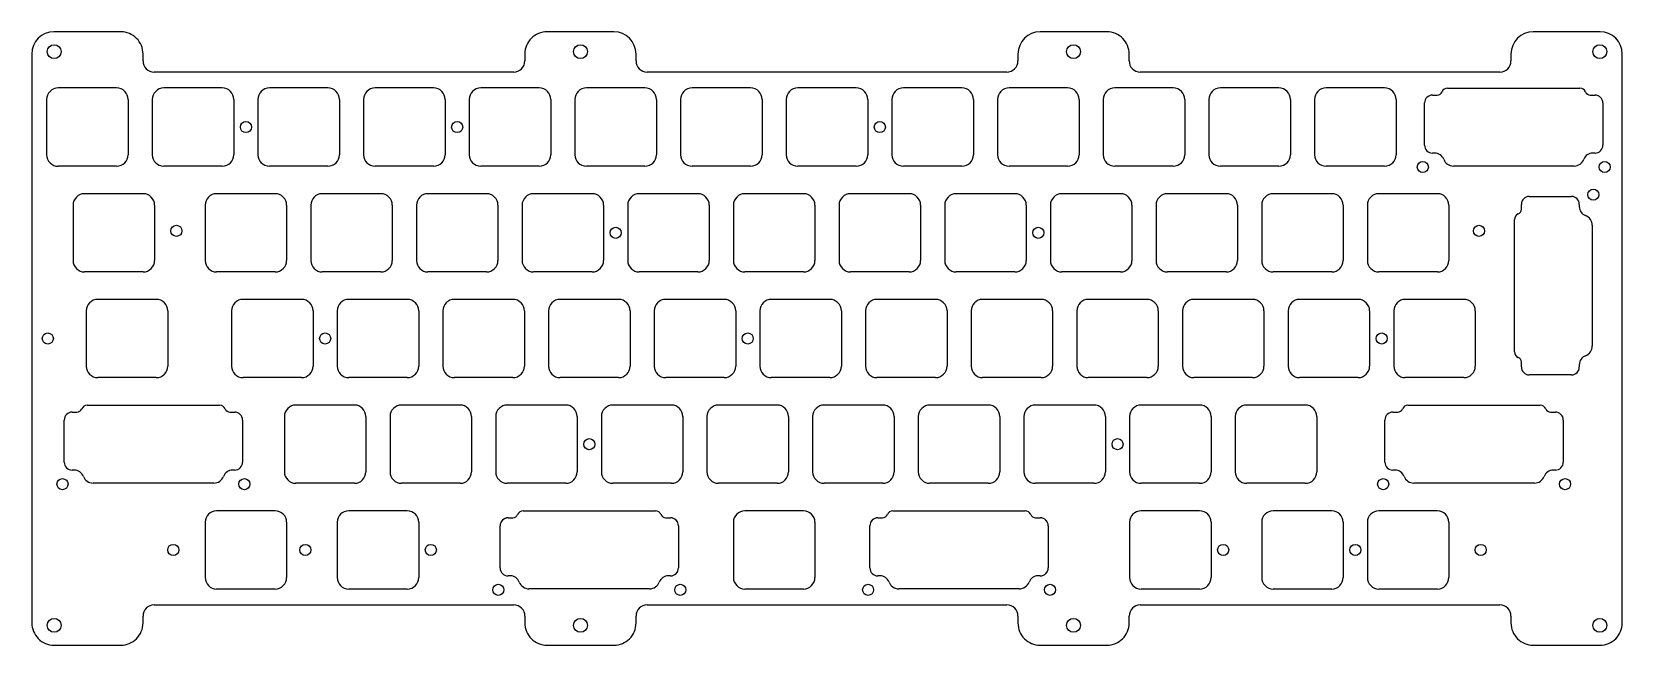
# Model space of a CAD drawing. Header units: millimetres. Extents: x -10 to 277, y -93 to 17.
import ezdxf

# ---------------------------------------------------------------- set-up
doc = ezdxf.new("R2010")
doc.units = ezdxf.units.MM
doc.header["$MEASUREMENT"] = 0
doc.layers.add('BLACK', color=7, linetype='CONTINUOUS')
doc.layers.add('Edge.Cuts', color=53, linetype='CONTINUOUS')

msp = doc.modelspace()

# ---------------------------------------------------------------- linework, layer by layer
at = {"layer": 'BLACK', "linetype": 'Continuous'}
for p, q in [((6.025031, 17.175069), (-6.031957, 17.175069)), ((94.925031, 17.175046), (82.875, 17.175046)), ((183.825031, 17.175023), (171.775031, 17.175023)), ((272.724931, 17.175023), (260.675031, 17.175023)), ((-10.025, 13.175074), (-10.025, -86.224978)), ((10.025, 11.925074), (10.025, 13.160652)), ((78.875, 13.175074), (78.875, 11.924974)), ((98.925, 11.925074), (98.925, 13.175074)), ((167.775, 13.174974), (167.775, 11.924974)), ((187.825, 11.925074), (187.825, 13.149777)), ((256.675, 13.174974), (256.675, 11.924974)), ((276.724973, -89.375126), (276.724973, 13.182457)), ((76.866546, 9.925023), (12.025131, 9.925023)), ((165.766546, 9.925023), (100.925131, 9.925023)), ((254.666546, 9.925023), (189.825131, 9.925023)), ((5.275, 7.05), (-5.275001, 7.05)), ((24.325, 7.05), (13.775, 7.05)), ((43.375, 7.05), (32.825, 7.05)), ((62.425, 7.05), (51.875, 7.05)), ((81.475, 7.05), (70.925, 7.05)), ((100.525, 7.05), (89.975, 7.05)), ((119.575, 7.05), (109.025, 7.05)), ((138.625, 7.05), (128.075, 7.05)), ((157.675, 7.05), (147.125, 7.05)), ((176.725, 7.05), (166.175, 7.05)), ((195.775, 7.05), (185.225, 7.05)), ((214.825, 7.05), (204.275, 7.05)), ((233.875, 7.05), (223.325, 7.05)), ((-7.35, 4.975001), (-7.35, -4.975001)), ((7.35, 4.975), (7.35, -4.975)), ((11.7, 4.975), (11.7, -4.975)), ((26.4, 4.975), (26.4, -4.975)), ((30.75, 4.975), (30.75, -4.975)), ((45.45, 4.975), (45.45, -4.975)), ((49.8, 4.975), (49.8, -4.975)), ((64.5, 4.975), (64.5, -4.975)), ((68.85, 4.975), (68.85, -4.975)), ((83.55, 4.975), (83.55, -4.975)), ((87.9, 4.975), (87.9, -4.975)), ((102.6, 4.975), (102.6, -4.975)), ((106.95, 4.975), (106.95, -4.975)), ((121.65, 4.975), (121.65, -4.975)), ((126, 4.975), (126, -4.975)), ((140.7, 4.975), (140.7, -4.975)), ((145.05, 4.975), (145.05, -4.975)), ((159.75, 4.975), (159.75, -4.975)), ((164.1, 4.975), (164.1, -4.975)), ((178.8, 4.975), (178.8, -4.975)), ((183.15, 4.975), (183.15, -4.975)), ((197.85, 4.975), (197.85, -4.975)), ((202.2, 4.975), (202.2, -4.975)), ((216.9, 4.975), (216.9, -4.975)), ((221.25, 4.975), (221.25, -4.975)), ((235.95, 4.975), (235.95, -4.975)), ((5.275, -7.05), (-5.275, -7.05)), ((24.325, -7.05), (13.775, -7.05)), ((43.375, -7.05), (32.825, -7.05)), ((62.425, -7.05), (51.875, -7.05)), ((81.475, -7.05), (70.925, -7.05)), ((100.525, -7.05), (89.975, -7.05)), ((119.575, -7.05), (109.025, -7.05)), ((138.625, -7.05), (128.075, -7.05)), ((157.675, -7.05), (147.125, -7.05)), ((176.725, -7.05), (166.175, -7.05)), ((195.775, -7.05), (185.225, -7.05)), ((214.825, -7.05), (204.275, -7.05)), ((233.875, -7.05), (223.325, -7.05)), ((-2.587499, -14.074999), (-2.587499, -24.025001)), ((10.0375, -12), (-0.5125, -12)), ((12.1125, -14.075), (12.112501, -14.075)), ((12.112501, -14.075), (12.112501, -24.025)), ((21.225, -14.075), (21.225, -24.025)), ((33.85, -12), (23.3, -12)), ((35.925, -14.075), (35.925, -24.025)), ((40.275, -14.075), (40.275, -24.025)), ((52.9, -12), (42.35, -12)), ((54.975, -14.075), (54.975, -24.025)), ((59.325, -14.075), (59.325, -24.025)), ((71.95, -12), (61.4, -12)), ((74.025, -14.075), (74.025, -24.025)), ((78.375, -14.075), (78.375, -24.025)), ((91, -12), (80.45, -12)), ((93.075, -14.075), (93.075, -24.025)), ((97.425, -14.075), (97.425, -24.025)), ((110.05, -12), (99.5, -12)), ((112.125, -14.075), (112.125, -24.025)), ((116.475, -14.075), (116.475, -24.025)), ((129.1, -12), (118.55, -12)), ((131.175, -14.075), (131.175, -24.025)), ((135.525, -14.075), (135.525, -24.025)), ((148.15, -12), (137.6, -12)), ((150.225, -14.075), (150.225, -24.025)), ((154.575, -14.075), (154.575, -24.025)), ((167.2, -12), (156.65, -12)), ((169.275, -14.075), (169.275, -24.025)), ((173.625, -14.075), (173.625, -24.025)), ((186.25, -12), (175.7, -12)), ((188.325, -14.075), (188.325, -24.025)), ((192.675, -14.075), (192.675, -24.025)), ((205.3, -12), (194.75, -12)), ((207.375, -14.075), (207.375, -24.025)), ((211.725, -14.075), (211.725, -24.025)), ((224.35, -12), (213.8, -12)), ((226.425, -14.075), (226.425, -24.025)), ((230.775, -14.075), (230.775, -24.025)), ((243.4, -12), (232.85, -12)), ((245.475, -14.075), (245.475, -24.025)), ((10.0375, -26.1), (-0.5125, -26.1)), ((33.85, -26.1), (23.3, -26.1)), ((52.9, -26.1), (42.35, -26.1)), ((71.95, -26.1), (61.4, -26.1)), ((91, -26.1), (80.45, -26.1)), ((110.05, -26.1), (99.5, -26.1)), ((129.1, -26.1), (118.55, -26.1)), ((148.15, -26.1), (137.6, -26.1)), ((167.2, -26.1), (156.65, -26.1)), ((186.25, -26.1), (175.7, -26.1)), ((205.3, -26.1), (194.75, -26.1)), ((224.35, -26.1), (213.8, -26.1)), ((243.4, -26.1), (232.85, -26.1)), ((12.41875, -31.05), (1.868749, -31.05)), ((38.6125, -31.05), (28.0625, -31.05)), ((57.6625, -31.05), (47.1125, -31.05)), ((76.7125, -31.05), (66.1625, -31.05)), ((95.7625, -31.05), (85.2125, -31.05)), ((114.8125, -31.05), (104.2625, -31.05)), ((133.8625, -31.05), (123.3125, -31.05)), ((152.9125, -31.05), (142.3625, -31.05)), ((171.9625, -31.05), (161.4125, -31.05)), ((191.0125, -31.05), (180.4625, -31.05)), ((210.0625, -31.05), (199.5125, -31.05)), ((229.1125, -31.05), (218.5625, -31.05)), ((-0.20625, -33.125), (-0.20625, -43.075001)), ((14.49375, -33.125), (14.49375, -43.075)), ((25.9875, -33.125), (25.9875, -43.075)), ((40.6875, -33.125), (40.6875, -43.075)), ((45.0375, -33.125), (45.0375, -43.075)), ((59.7375, -33.125), (59.7375, -43.075)), ((64.0875, -33.125), (64.0875, -43.075)), ((78.7875, -33.125), (78.7875, -43.075)), ((83.1375, -33.125), (83.1375, -43.075)), ((97.8375, -33.125), (97.8375, -43.075)), ((102.1875, -33.125), (102.1875, -43.075)), ((116.8875, -33.125), (116.8875, -43.075)), ((121.2375, -33.125), (121.2375, -43.075)), ((135.9375, -33.125), (135.9375, -43.075)), ((140.2875, -33.125), (140.2875, -43.075)), ((154.9875, -33.125), (154.9875, -43.075)), ((159.3375, -33.125), (159.3375, -43.075)), ((174.0375, -33.125), (174.0375, -43.075)), ((178.3875, -33.125), (178.3875, -43.075)), ((193.0875, -33.125), (193.0875, -43.075)), ((197.4375, -33.125), (197.4375, -43.075)), ((212.1375, -33.125), (212.1375, -43.075)), ((216.4875, -33.125), (216.4875, -43.075)), ((231.1875, -33.125), (231.1875, -43.075)), ((12.41875, -45.15), (1.86875, -45.15)), ((38.6125, -45.15), (28.0625, -45.15)), ((57.6625, -45.15), (47.1125, -45.15)), ((76.7125, -45.15), (66.1625, -45.15)), ((95.7625, -45.15), (85.2125, -45.15)), ((114.8125, -45.15), (104.2625, -45.15)), ((133.8625, -45.15), (123.3125, -45.15)), ((152.9125, -45.15), (142.3625, -45.15)), ((171.9625, -45.15), (161.4125, -45.15)), ((191.0125, -45.15), (180.4625, -45.15)), ((210.0625, -45.15), (199.5125, -45.15)), ((229.1125, -45.15), (218.5625, -45.15)), ((48.1375, -50.1), (37.5875, -50.1)), ((67.1875, -50.1), (56.6375, -50.1)), ((86.2375, -50.1), (75.6875, -50.1)), ((105.2875, -50.1), (94.7375, -50.1)), ((124.3375, -50.1), (113.7875, -50.1)), ((143.3875, -50.1), (132.8375, -50.1)), ((162.4375, -50.1), (151.8875, -50.1)), ((181.4875, -50.1), (170.9375, -50.1)), ((200.5375, -50.1), (189.9875, -50.1)), ((219.5875, -50.1), (209.0375, -50.1)), ((35.5125, -52.175), (35.5125, -62.125)), ((50.2125, -52.175), (50.2125, -62.125)), ((54.5625, -52.175), (54.5625, -62.125)), ((69.2625, -52.175), (69.2625, -62.125)), ((73.6125, -52.175), (73.6125, -62.125)), ((88.3125, -52.175), (88.3125, -62.125)), ((92.6625, -52.175), (92.6625, -62.125)), ((107.3625, -52.175), (107.3625, -62.125)), ((111.7125, -52.175), (111.7125, -62.125)), ((126.4125, -52.175), (126.4125, -62.125)), ((130.7625, -52.175), (130.7625, -62.125)), ((145.4625, -52.175), (145.4625, -62.125)), ((149.8125, -52.175), (149.8125, -62.125)), ((164.5125, -52.175), (164.5125, -62.125)), ((168.8625, -52.175), (168.8625, -62.125)), ((183.5625, -52.175), (183.5625, -62.125)), ((187.9125, -52.175), (187.9125, -62.125)), ((202.6125, -52.175), (202.6125, -62.125)), ((206.9625, -52.175), (206.9625, -62.125)), ((221.6625, -52.175), (221.6625, -62.125)), ((48.1375, -64.2), (37.5875, -64.2)), ((67.1875, -64.2), (56.6375, -64.2)), ((86.2375, -64.2), (75.6875, -64.2)), ((105.2875, -64.2), (94.7375, -64.2)), ((124.3375, -64.2), (113.7875, -64.2)), ((143.3875, -64.2), (132.8375, -64.2)), ((162.4375, -64.2), (151.8875, -64.2)), ((181.4875, -64.2), (170.9375, -64.2)), ((200.5375, -64.2), (189.9875, -64.2)), ((219.5875, -64.2), (209.0375, -64.2)), ((-10.025, -86.224978), (-10.02493, -89.342032)), ((10.025, -89.375026), (10.025, -88.125026)), ((12.025031, -86.124977), (76.875131, -86.124977)), ((78.875, -88.142814), (78.875, -89.356596)), ((98.925, -89.375026), (98.925, -88.125026)), ((100.925031, -86.124977), (165.775131, -86.124977)), ((167.775, -88.142814), (167.775, -89.374926)), ((187.825, -89.375026), (187.825, -88.125026)), ((189.825031, -86.124977), (254.675131, -86.124977)), ((256.675, -88.142814), (256.675, -89.374926)), ((-6.024869, -93.375023), (6.025, -93.375023)), ((82.875131, -93.375), (94.925, -93.375)), ((171.775031, -93.374977), (183.81337, -93.374977)), ((260.675031, -93.374977), (272.724973, -93.374977))]:
    msp.add_line(p, q, dxfattribs=at)
at = {"layer": 'BLACK'}
for centre, radius in [((-6, 13.600046), 1.25), ((88.9, 13.600046), 1.25), ((177.8, 13.600046), 1.25), ((272.7, 13.600046), 1.25), ((28.575, 0), 1), ((66.675, 0), 1), ((142.875, 0), 1), ((16.04875, -18.7), 1), ((95.25, -19.05), 1), ((171.45, -19.05), 1), ((250.9012, -18.7), 1), ((-7.14375, -38.1), 1), ((42.8625, -38.1), 1), ((119.0625, -38.1), 1), ((90.4875, -57.15), 1), ((185.7375, -57.15), 1), ((-6, -89.8), 1.25), ((88.9, -89.8), 1.25), ((177.8, -89.8), 1.25), ((272.7, -89.8), 1.25)]:
    msp.add_circle(centre, radius, dxfattribs=at)
for centre, radius, start, end in [((-6.025069, 13.175074), 3.999931, 90.09866336, 180), ((6.025031, 13.175074), 3.999995, 359.79341936, 90), ((82.874931, 13.175074), 3.999931, 89.99901164, 180), ((94.925031, 13.175074), 3.999972, 0, 90), ((171.775031, 13.174974), 4.000031, 90, 180), ((183.825031, 13.174974), 4.000049, 359.63908154, 90), ((260.675031, 13.174974), 4.000031, 90, 180), ((272.724931, 13.174974), 4.000049, 0.10718483, 90), ((12.025031, 11.924974), 1.999951, 179.99713514, 270.00286486), ((76.875031, 11.924974), 1.999969, 269.75691816, 0), ((100.925031, 11.924974), 1.999951, 179.99713514, 270.00286486), ((165.775031, 11.924974), 1.999969, 269.75691816, 0), ((189.825031, 11.924974), 1.999951, 179.99713514, 270.00286486), ((254.675031, 11.924974), 1.999969, 269.75691816, 0), ((-5.275001, 4.975001), 2.074999, 90, 180), ((5.275, 4.975), 2.075, 0, 90), ((13.775, 4.975), 2.075, 90, 180), ((24.325, 4.975), 2.075, 0, 90), ((32.825, 4.975), 2.075, 90, 180), ((43.375, 4.975), 2.075, 0, 90), ((51.875, 4.975), 2.075, 90, 180), ((62.425, 4.975), 2.075, 0, 90), ((70.925, 4.975), 2.075, 90, 180), ((81.475, 4.975), 2.075, 0, 90), ((89.975, 4.975), 2.075, 90, 180), ((100.525, 4.975), 2.075, 0, 90), ((109.025, 4.975), 2.075, 90, 180), ((119.575, 4.975), 2.075, 0, 90), ((128.075, 4.975), 2.075, 90, 180), ((138.625, 4.975), 2.075, 0, 90), ((147.125, 4.975), 2.075, 90, 180), ((157.675, 4.975), 2.075, 0, 90), ((166.175, 4.975), 2.075, 90, 180), ((176.725, 4.975), 2.075, 0, 90), ((185.225, 4.975), 2.075, 90, 180), ((195.775, 4.975), 2.075, 0, 90), ((204.275, 4.975), 2.075, 90, 180), ((214.825, 4.975), 2.075, 0, 90), ((223.325, 4.975), 2.075, 90, 180), ((233.875, 4.975), 2.075, 0, 90), ((-5.275001, -4.975001), 2.074999, 180, 270.00002761), ((5.275, -4.975), 2.075, 270, 0), ((13.775, -4.975), 2.075, 180, 270), ((24.325, -4.975), 2.075, 270, 0), ((32.825, -4.975), 2.075, 180, 270), ((43.375, -4.975), 2.075, 270, 0), ((51.875, -4.975), 2.075, 180, 270), ((62.425, -4.975), 2.075, 270, 0), ((70.925, -4.975), 2.075, 180, 270), ((81.475, -4.975), 2.075, 270, 0), ((89.975, -4.975), 2.075, 180, 270), ((100.525, -4.975), 2.075, 270, 0), ((109.025, -4.975), 2.075, 180, 270), ((119.575, -4.975), 2.075, 270, 0), ((128.075, -4.975), 2.075, 180, 270), ((138.625, -4.975), 2.075, 270, 0), ((147.125, -4.975), 2.075, 180, 270), ((157.675, -4.975), 2.075, 270, 0), ((166.175, -4.975), 2.075, 180, 270), ((176.725, -4.975), 2.075, 270, 0), ((185.225, -4.975), 2.075, 180, 270), ((195.775, -4.975), 2.075, 270, 0), ((204.275, -4.975), 2.075, 180, 270), ((214.825, -4.975), 2.075, 270, 0), ((223.325, -4.975), 2.075, 180, 270), ((233.875, -4.975), 2.075, 270, 0), ((-0.5125, -14.074999), 2.074999, 90, 180), ((10.0375, -14.075), 2.075, 0, 90), ((23.3, -14.075), 2.075, 90, 180), ((33.85, -14.075), 2.075, 0, 90), ((42.35, -14.075), 2.075, 90, 180), ((52.9, -14.075), 2.075, 0, 90), ((61.4, -14.075), 2.075, 90, 180), ((71.95, -14.075), 2.075, 0, 90), ((80.45, -14.075), 2.075, 90, 180), ((91, -14.075), 2.075, 0, 90), ((99.5, -14.075), 2.075, 90, 180), ((110.05, -14.075), 2.075, 0, 90), ((118.55, -14.075), 2.075, 90, 180), ((129.1, -14.075), 2.075, 0, 90), ((137.6, -14.075), 2.075, 90, 180), ((148.15, -14.075), 2.075, 0, 90), ((156.65, -14.075), 2.075, 90, 180), ((167.2, -14.075), 2.075, 0, 90), ((175.7, -14.075), 2.075, 90, 180), ((186.25, -14.075), 2.075, 0, 90), ((194.75, -14.075), 2.075, 90, 180), ((205.3, -14.075), 2.075, 0, 90), ((213.8, -14.075), 2.075, 90, 180), ((224.35, -14.075), 2.075, 0, 90), ((232.85, -14.075), 2.075, 90, 180), ((243.4, -14.075), 2.075, 0, 90), ((-0.5125, -24.025001), 2.074999, 180, 270), ((10.0375, -24.025), 2.075001, 270, 0), ((23.3, -24.025), 2.075, 180, 270), ((33.85, -24.025), 2.075, 270, 0), ((42.35, -24.025), 2.075, 180, 270), ((52.9, -24.025), 2.075, 270, 0), ((61.4, -24.025), 2.075, 180, 270), ((71.95, -24.025), 2.075, 270, 0), ((80.45, -24.025), 2.075, 180, 270), ((91, -24.025), 2.075, 270, 0), ((99.5, -24.025), 2.075, 180, 270), ((110.05, -24.025), 2.075, 270, 0), ((118.55, -24.025), 2.075, 180, 270), ((129.1, -24.025), 2.075, 270, 0), ((137.6, -24.025), 2.075, 180, 270), ((148.15, -24.025), 2.075, 270, 0), ((156.65, -24.025), 2.075, 180, 270), ((167.2, -24.025), 2.075, 270, 0), ((175.7, -24.025), 2.075, 180, 270), ((186.25, -24.025), 2.075, 270, 0), ((194.75, -24.025), 2.075, 180, 270), ((205.3, -24.025), 2.075, 270, 0), ((213.8, -24.025), 2.075, 180, 270), ((224.35, -24.025), 2.075, 270, 0), ((232.85, -24.025), 2.075, 180, 270), ((243.4, -24.025), 2.075, 270, 0), ((1.868754, -33.125004), 2.075004, 90.00013806, 179.99988955), ((12.41875, -33.125), 2.075, 0, 90), ((28.0625, -33.125), 2.075, 90, 180), ((38.6125, -33.125), 2.075, 0, 90), ((47.1125, -33.125), 2.075, 90, 180), ((57.6625, -33.125), 2.075, 0, 90), ((66.1625, -33.125), 2.075, 90, 180), ((76.7125, -33.125), 2.075, 0, 90), ((85.2125, -33.125), 2.075, 90, 180), ((95.7625, -33.125), 2.075, 0, 90), ((104.2625, -33.125), 2.075, 90, 180), ((114.8125, -33.125), 2.075, 0, 90), ((123.3125, -33.125), 2.075, 90, 180), ((133.8625, -33.125), 2.075, 0, 90), ((142.3625, -33.125), 2.075, 90, 180), ((152.9125, -33.125), 2.075, 0, 90), ((161.4125, -33.125), 2.075, 90, 180), ((171.9625, -33.125), 2.075, 0, 90), ((180.4625, -33.125), 2.075, 90, 180), ((191.0125, -33.125), 2.075, 0, 90), ((199.5125, -33.125), 2.075, 90, 180), ((210.0625, -33.125), 2.075, 0, 90), ((218.5625, -33.125), 2.075, 90, 180), ((229.1125, -33.125), 2.075, 0, 90), ((1.868752, -43.074998), 2.075002, 180.00008284, 269.99994478), ((12.41875, -43.075), 2.075, 270, 0), ((28.0625, -43.075), 2.075, 180, 270), ((38.6125, -43.075), 2.075, 270, 0), ((47.1125, -43.075), 2.075, 180, 270), ((57.6625, -43.075), 2.075, 270, 0), ((66.1625, -43.075), 2.075, 180, 270), ((76.7125, -43.075), 2.075, 270, 0), ((85.2125, -43.075), 2.075, 180, 270), ((95.7625, -43.075), 2.075, 270, 0), ((104.2625, -43.075), 2.075, 180, 270), ((114.8125, -43.075), 2.075, 270, 0), ((123.3125, -43.075), 2.075, 180, 270), ((133.8625, -43.075), 2.075, 270, 0), ((142.3625, -43.075), 2.075, 180, 270), ((152.9125, -43.075), 2.075, 270, 0), ((161.4125, -43.075), 2.075, 180, 270), ((171.9625, -43.075), 2.075, 270, 0), ((180.4625, -43.075), 2.075, 180, 270), ((191.0125, -43.075), 2.075, 270, 0), ((199.5125, -43.075), 2.075, 180, 270), ((210.0625, -43.075), 2.075, 270, 0), ((218.5625, -43.075), 2.075, 180, 270), ((229.1125, -43.075), 2.075, 270, 0), ((37.5875, -52.175), 2.075, 90, 180), ((48.1375, -52.175), 2.075, 0, 90), ((56.6375, -52.175), 2.075, 90, 180), ((67.1875, -52.175), 2.075, 0, 90), ((75.6875, -52.175), 2.075, 90, 180), ((86.2375, -52.175), 2.075, 0, 90), ((94.7375, -52.175), 2.075, 90, 180), ((105.2875, -52.175), 2.075, 0, 90), ((113.7875, -52.175), 2.075, 90, 180), ((124.3375, -52.175), 2.075, 0, 90), ((132.8375, -52.175), 2.075, 90, 180), ((143.3875, -52.175), 2.075, 0, 90), ((151.8875, -52.175), 2.075, 90, 180), ((162.4375, -52.175), 2.075, 0, 90), ((170.9375, -52.175), 2.075, 90, 180), ((181.4875, -52.175), 2.075, 0, 90), ((189.9875, -52.175), 2.075, 90, 180), ((200.5375, -52.175), 2.075, 0, 90), ((209.0375, -52.175), 2.075, 90, 180), ((219.5875, -52.175), 2.075, 0, 90), ((37.5875, -62.125), 2.075, 180, 270), ((48.1375, -62.125), 2.075, 270, 0), ((56.6375, -62.125), 2.075, 180, 270), ((67.1875, -62.125), 2.075, 270, 0), ((75.6875, -62.125), 2.075, 180, 270), ((86.2375, -62.125), 2.075, 270, 0), ((94.7375, -62.125), 2.075, 180, 270), ((105.2875, -62.125), 2.075, 270, 0), ((113.7875, -62.125), 2.075, 180, 270), ((124.3375, -62.125), 2.075, 270, 0), ((132.8375, -62.125), 2.075, 180, 270), ((143.3875, -62.125), 2.075, 270, 0), ((151.8875, -62.125), 2.075, 180, 270), ((162.4375, -62.125), 2.075, 270, 0), ((170.9375, -62.125), 2.075, 180, 270), ((181.4875, -62.125), 2.075, 270, 0), ((189.9875, -62.125), 2.075, 180, 270), ((200.5375, -62.125), 2.075, 270, 0), ((209.0375, -62.125), 2.075, 180, 270), ((219.5875, -62.125), 2.075, 270, 0), ((12.025031, -88.125026), 2.000031, 90, 180), ((76.875031, -88.125026), 2.000049, 359.49041687, 89.99713528), ((100.925031, -88.125026), 2.000031, 90, 180), ((165.775031, -88.125026), 2.000049, 359.49041687, 89.99713528), ((189.825031, -88.125026), 2.000031, 90, 180), ((254.675031, -88.125026), 2.000049, 359.49041687, 89.99713528), ((-6.024869, -89.374826), 4.000197, 179.53027824, 270), ((6.025031, -89.375026), 3.999969, 269.99955596, 0), ((82.875131, -89.374826), 4.000174, 179.73888484, 270), ((94.925031, -89.375026), 3.999969, 269.99955595, 0), ((171.775031, -89.375026), 3.999951, 179.99856759, 270), ((183.825031, -89.375026), 3.999969, 269.83296691, 0), ((260.675031, -89.375026), 3.999951, 179.99856759, 270), ((272.725131, -89.375126), 3.999842, 269.99773673, 0)]:
    msp.add_arc(centre, radius, start, end, dxfattribs=at)
at = {"layer": 'Edge.Cuts', "linetype": 'CONTINUOUS'}
for p, q in [((242.52436, 5.77544), (243.38997, 5.77544)), ((245.24718, 7.0276), (269.10242, 7.0276)), ((270.95963, 5.77544), (271.82524, 5.77544)), ((241.09936, -3.25044), (241.09936, 4.35044)), ((273.25024, 4.35044), (273.25024, -3.25044)), ((242.9284, -4.67544), (242.52436, -4.67544)), ((271.82524, -4.67544), (271.4212, -4.67544)), ((268.0503, -7.01191), (246.2993, -7.01191)), ((258.54331, -14.79037), (258.54331, -13.92476)), ((259.96831, -12.49976), (267.56919, -12.49976)), ((268.99419, -13.92476), (268.99419, -14.3288)), ((257.29115, -40.50282), (257.29115, -16.64758)), ((271.33066, -17.6997), (271.33066, -39.4507)), ((248.16875, -31.05), (237.618749, -31.05)), ((235.54375, -33.125), (235.54375, -43.075001)), ((250.24375, -33.125), (250.24375, -43.075)), ((258.54331, -43.22564), (258.54331, -42.36003)), ((268.99419, -42.8216), (268.99419, -43.22564)), ((248.16875, -45.15), (237.61875, -45.15)), ((267.56919, -44.65064), (259.96831, -44.65064)), ((-2.74439, -51.37456), (-1.87878, -51.37456)), ((-0.02157, -50.1224), (23.83367, -50.1224)), ((25.69088, -51.37456), (26.55649, -51.37456)), ((235.38061, -51.37456), (236.24622, -51.37456)), ((238.10343, -50.1224), (261.95867, -50.1224)), ((263.81588, -51.37456), (264.68149, -51.37456)), ((-4.16939, -60.40044), (-4.16939, -52.79956)), ((27.98149, -52.79956), (27.98149, -60.40044)), ((233.95561, -60.40044), (233.95561, -52.79956)), ((266.10649, -52.79956), (266.10649, -60.40044)), ((-2.34035, -61.82544), (-2.74439, -61.82544)), ((26.55649, -61.82544), (26.15245, -61.82544)), ((235.78465, -61.82544), (235.38061, -61.82544)), ((264.68149, -61.82544), (264.27745, -61.82544)), ((22.78155, -64.16191), (1.03055, -64.16191)), ((260.90655, -64.16191), (239.15555, -64.16191)), ((21.225, -71.225), (21.225, -81.175001)), ((21.225, -71.225), (21.225, -81.175001)), ((33.85, -69.15), (23.299999, -69.15)), ((33.85, -69.15), (23.299999, -69.15)), ((35.925, -71.225), (35.925, -81.175)), ((35.925, -71.225), (35.925, -81.175)), ((45.0375, -71.225), (45.0375, -81.175001)), ((45.0375, -71.225), (45.0375, -81.175001)), ((57.6625, -69.15), (47.112499, -69.15)), ((57.6625, -69.15), (47.112499, -69.15)), ((59.7375, -71.225), (59.7375, -81.175)), ((59.7375, -71.225), (59.7375, -81.175)), ((75.83686, -70.42456), (76.70247, -70.42456)), ((75.849012, -70.42456), (76.702575, -70.42456)), ((76.702575, -70.424548), (76.702575, -70.42456)), ((78.55968, -69.1724), (102.41492, -69.1724)), ((78.559875, -69.172411), (78.559875, -69.1724)), ((78.559875, -69.1724), (102.415075, -69.1724)), ((104.27213, -70.42456), (105.13774, -70.42456)), ((104.272275, -70.42456), (105.137875, -70.42456)), ((116.475, -71.225), (116.475, -81.175001)), ((116.475, -71.225), (116.475, -81.175001)), ((129.1, -69.15), (118.549999, -69.15)), ((129.1, -69.15), (118.549999, -69.15)), ((131.175, -71.225), (131.175, -81.175)), ((131.175, -71.225), (131.175, -81.175)), ((142.51186, -70.42456), (143.37747, -70.42456)), ((142.524012, -70.42456), (143.377575, -70.42456)), ((143.377575, -70.424548), (143.377575, -70.42456)), ((145.23468, -69.1724), (169.08992, -69.1724)), ((145.234875, -69.172411), (145.234875, -69.1724)), ((145.234875, -69.1724), (169.090075, -69.1724)), ((170.94713, -70.42456), (171.81274, -70.42456)), ((170.947275, -70.42456), (171.812875, -70.42456)), ((187.9125, -71.225), (187.9125, -81.175001)), ((187.9125, -71.225), (187.9125, -81.175001)), ((200.5375, -69.15), (189.987499, -69.15)), ((200.5375, -69.15), (189.987499, -69.15)), ((202.6125, -71.225), (202.6125, -81.175)), ((202.6125, -71.225), (202.6125, -81.175)), ((211.725, -71.225), (211.725, -81.175001)), ((211.725, -71.225), (211.725, -81.175001)), ((224.35, -69.15), (213.799999, -69.15)), ((224.35, -69.15), (213.799999, -69.15)), ((226.425, -71.225), (226.425, -81.175)), ((226.425, -71.225), (226.425, -81.175)), ((230.775, -71.225), (230.775, -81.175001)), ((230.775, -71.225), (230.775, -81.175001)), ((243.4, -69.15), (232.849999, -69.15)), ((243.4, -69.15), (232.849999, -69.15)), ((245.475, -71.225), (245.475, -81.175)), ((245.475, -71.225), (245.475, -81.175)), ((74.41186, -79.45044), (74.41186, -71.84956)), ((74.411985, -79.45044), (74.411985, -71.8497)), ((106.56274, -71.84956), (106.56274, -79.45044)), ((106.562865, -71.84956), (106.562865, -79.4504)), ((141.08686, -79.45044), (141.08686, -71.84956)), ((141.086985, -79.45044), (141.086985, -71.8497)), ((173.23774, -71.84956), (173.23774, -79.45044)), ((173.237865, -71.84956), (173.237865, -79.4504)), ((76.2409, -80.87544), (75.83686, -80.87544)), ((76.241075, -80.87544), (75.836975, -80.87544)), ((105.13774, -80.87544), (104.7337, -80.87544)), ((105.125958, -80.87544), (104.733825, -80.87544)), ((142.9159, -80.87544), (142.51186, -80.87544)), ((142.916075, -80.87544), (142.511975, -80.87544)), ((171.81274, -80.87544), (171.4087, -80.87544)), ((171.800958, -80.87544), (171.408825, -80.87544)), ((33.85, -83.25), (23.3, -83.25)), ((33.85, -83.25), (23.3, -83.25)), ((57.6625, -83.25), (47.1125, -83.25)), ((57.6625, -83.25), (47.1125, -83.25)), ((101.3628, -83.21191), (79.6118, -83.21191)), ((101.362925, -83.21191), (79.612075, -83.21191)), ((129.1, -83.25), (118.55, -83.25)), ((129.1, -83.25), (118.55, -83.25)), ((168.0378, -83.21191), (146.2868, -83.21191)), ((168.037925, -83.21191), (146.287075, -83.21191)), ((200.5375, -83.25), (189.9875, -83.25)), ((200.5375, -83.25), (189.9875, -83.25)), ((224.35, -83.25), (213.8, -83.25)), ((224.35, -83.25), (213.8, -83.25)), ((243.4, -83.25), (232.85, -83.25)), ((243.4, -83.25), (232.85, -83.25))]:
    msp.add_line(p, q, dxfattribs=at)
at = {"layer": 'Edge.Cuts'}
for centre in [(240.775, -7.2), (273.575, -7.2), (271.51875, -12.175), (233.3625, -38.1), (-4.49375, -64.35), (28.30625, -64.35), (233.63125, -64.35), (266.43125, -64.35), (15.478125, -76.2), (39.290625, -76.2), (61.9125, -76.2), (204.7875, -76.2), (228.6, -76.2), (251.221875, -76.2), (74.0875, -83.4), (106.8875, -83.4), (140.7625, -83.4), (173.5625, -83.4)]:
    msp.add_circle(centre, 1, dxfattribs=at)
for centre, radius, start, end in [((242.52436, 4.35044), 1.425, 90, 180), ((243.38997, 6.70385), 0.928411, -90, -22.02270195), ((245.2472, 5.9526), 1.075006, 90.00106597, 157.97610066), ((269.1024, 5.9526), 1.075, 22.02389934, 89.99893403), ((270.9596, 6.7039), 0.92846, -157.97374324, -89.99814868), ((271.82524, 4.35044), 1.425, 0, 90), ((242.52436, -3.25044), 1.425, -180, -90), ((242.92841, -6.40037), 1.72493, 20.54597615, 90.00033216), ((271.4212, -6.4004), 1.724938, 90, 159.45340178), ((271.8252, -3.2504), 1.42504, -89.99839174, -0.00160826), ((246.29931, -5.13696), 1.87495, -159.45407657, -90.00030559), ((268.0503, -5.137), 1.874943, -90, -20.54506499), ((259.96831, -13.92476), 1.425, 90, 180), ((267.56915, -13.9248), 1.42504, 0.00160826, 89.99839174), ((270.71915, -14.3288), 1.724938, -180, -110.54659822), ((258.36615, -16.6476), 1.075, 112.02389934, 179.99893403), ((257.61485, -14.7904), 0.92846, -67.97374324, 0.00185132), ((269.45575, -17.6997), 1.874943, 0, 69.45493501), ((237.6188, -33.125), 2.07505, 90.00140823, 180), ((248.1688, -33.125), 2.075, 0, 90.00138062), ((269.45571, -39.45069), 1.87495, -69.45407657, -0.00030559), ((258.36615, -40.5028), 1.075006, -179.99893403, -112.02389934), ((257.6149, -42.36003), 0.928411, 0, 67.97729805), ((270.71912, -42.82159), 1.72493, -249.45402385, -179.99966784), ((237.6188, -43.075), 2.075, -179.99997239, -90.00138062), ((248.1688, -43.075), 2.07495, -90.00138062, 0), ((259.96831, -43.22564), 1.425, -180, -90), ((267.56919, -43.22564), 1.425, -90, 0), ((-2.74439, -52.79956), 1.425, 90, 180), ((-1.87878, -50.44615), 0.928411, -90, -22.02270195), ((-0.02155, -51.1974), 1.075006, 90.00106597, 157.97610066), ((23.83365, -51.1974), 1.075, 22.02389934, 89.99893403), ((25.69085, -50.4461), 0.92846, -157.97374324, -89.99814868), ((26.55649, -52.79956), 1.425, 0, 90), ((235.38061, -52.79956), 1.425, 90, 180), ((236.24622, -50.44615), 0.928411, -90, -22.02270195), ((238.10345, -51.1974), 1.075006, 90.00106597, 157.97610066), ((261.95865, -51.1974), 1.075, 22.02389934, 89.99893403), ((263.81585, -50.4461), 0.92846, -157.97374324, -89.99814868), ((264.68149, -52.79956), 1.425, 0, 90), ((-2.74439, -60.40044), 1.425, -180, -90), ((-2.34034, -63.55037), 1.72493, 20.54597615, 90.00033216), ((1.03056, -62.28696), 1.87495, -159.45407657, -90.00030559), ((22.78155, -62.287), 1.874943, -90, -20.54506499), ((26.15245, -63.5504), 1.724938, 90, 159.45340178), ((26.55645, -60.4004), 1.42504, -89.99839174, -0.00160826), ((235.38061, -60.40044), 1.425, -180, -90), ((235.78466, -63.55037), 1.72493, 20.54597615, 90.00033216), ((239.15556, -62.28696), 1.87495, -159.45407657, -90.00030559), ((260.90655, -62.287), 1.874943, -90, -20.54506499), ((264.27745, -63.5504), 1.724938, 90, 159.45340178), ((264.68145, -60.4004), 1.42504, -89.99839174, -0.00160826), ((23.3, -71.225), 2.075, 90.00002761, 180), ((23.3, -71.225), 2.075, 90.00002761, 180), ((33.85, -71.225), 2.075, 0, 90), ((33.85, -71.225), 2.075, 0, 90), ((47.1125, -71.225), 2.075, 90.00002761, 180), ((47.1125, -71.225), 2.075, 90.00002761, 180), ((57.6625, -71.225), 2.075, 0, 90), ((57.6625, -71.225), 2.075, 0, 90), ((75.83686, -71.84956), 1.425, 90, 180), ((75.8371, -71.8496), 1.425115, -270.47891951, -179.99597957), ((76.70247, -69.49615), 0.928411, -90, -22.02270195), ((76.7026, -69.4962), 0.928388, -90.00154288, -22.01995704), ((78.5597, -70.2474), 1.075006, 90.00106597, 157.97610066), ((78.5598, -70.2474), 1.074983, 89.99600256, 157.97560099), ((102.4149, -70.2474), 1.075, 22.02389934, 89.99893403), ((102.415, -70.2474), 1.075, 22.02339581, 89.99600262), ((104.2721, -69.4961), 0.92846, -157.97374324, -89.99814868), ((104.2723, -69.4961), 0.92846, -157.97545325, -90.00154276), ((105.13774, -71.84956), 1.425, 0, 90), ((105.1379, -71.8495), 1.42494, -0.00241256, 90.00100523), ((118.55, -71.225), 2.075, 90.00002761, 180), ((118.55, -71.225), 2.075, 90.00002761, 180), ((129.1, -71.225), 2.075, 0, 90), ((129.1, -71.225), 2.075, 0, 90), ((142.51186, -71.84956), 1.425, 90, 180), ((142.5121, -71.8496), 1.425115, -270.47891951, -179.99597957), ((143.37747, -69.49615), 0.928411, -90, -22.02270195), ((143.3776, -69.4962), 0.928388, -90.00154288, -22.01995704), ((145.2347, -70.2474), 1.075006, 90.00106597, 157.97610066), ((145.2348, -70.2474), 1.074983, 89.99600256, 157.97560099), ((169.0899, -70.2474), 1.075, 22.02389934, 89.99893403), ((169.09, -70.2474), 1.075, 22.02339581, 89.99600262), ((170.9471, -69.4961), 0.92846, -157.97374324, -89.99814868), ((170.9473, -69.4961), 0.92846, -157.97545325, -90.00154276), ((171.81274, -71.84956), 1.425, 0, 90), ((171.8129, -71.8495), 1.42494, -0.00241256, 90.00100523), ((189.9875, -71.225), 2.075, 90.00002761, 180), ((189.9875, -71.225), 2.075, 90.00002761, 180), ((200.5375, -71.225), 2.075, 0, 90), ((200.5375, -71.225), 2.075, 0, 90), ((213.8, -71.225), 2.075, 90.00002761, 180), ((213.8, -71.225), 2.075, 90.00002761, 180), ((224.35, -71.225), 2.075, 0, 90), ((224.35, -71.225), 2.075, 0, 90), ((232.85, -71.225), 2.075, 90.00002761, 180), ((232.85, -71.225), 2.075, 90.00002761, 180), ((243.4, -71.225), 2.075, 0, 90), ((243.4, -71.225), 2.075, 0, 90), ((75.83686, -79.45044), 1.425, -180, -90), ((75.837, -79.4504), 1.42504, -179.99839174, -90.00100516), ((105.1377, -79.4504), 1.425165, -90.47210798, 0), ((105.1377, -79.4504), 1.42504, -89.99839174, -0.00160826), ((142.51186, -79.45044), 1.425, -180, -90), ((142.512, -79.4504), 1.42504, -179.99839174, -90.00100516), ((171.8127, -79.4504), 1.425165, -90.47210798, 0), ((171.8127, -79.4504), 1.42504, -89.99839174, -0.00160826), ((23.3, -81.175), 2.075, -179.99997239, -90), ((23.3, -81.175), 2.075, -179.99997239, -90), ((33.85, -81.175), 2.075, -90, 0), ((33.85, -81.175), 2.075, -90, 0), ((47.1125, -81.175), 2.075, -179.99997239, -90), ((47.1125, -81.175), 2.075, -179.99997239, -90), ((57.6625, -81.175), 2.075, -90, 0), ((57.6625, -81.175), 2.075, -90, 0), ((76.24091, -82.60037), 1.72493, 20.54597615, 90.00033216), ((76.2411, -82.6003), 1.72486, 20.54456057, 90.00083044), ((79.61181, -81.33696), 1.87495, -159.45407657, -90.00030559), ((79.612, -81.3369), 1.87501, -159.45305696, -89.99770818), ((101.3628, -81.337), 1.874943, -90, -20.54506499), ((101.3628, -81.3368), 1.87513, -89.99618055, -20.54944701), ((104.7337, -82.6004), 1.724938, 90, 159.45340178), ((104.7338, -82.6004), 1.724915, 89.99916959, 159.45311033), ((118.55, -81.175), 2.075, -179.99997239, -90), ((118.55, -81.175), 2.075, -179.99997239, -90), ((129.1, -81.175), 2.075, -90, 0), ((129.1, -81.175), 2.075, -90, 0), ((142.91591, -82.60037), 1.72493, 20.54597615, 90.00033216), ((142.9161, -82.6003), 1.72486, 20.54456057, 90.00083044), ((146.28681, -81.33696), 1.87495, -159.45407657, -90.00030559), ((146.287, -81.3369), 1.87501, -159.45305696, -89.99770818), ((168.0378, -81.337), 1.874943, -90, -20.54506499), ((168.0378, -81.3368), 1.87513, -89.99618055, -20.54944701), ((171.4087, -82.6004), 1.724938, 90, 159.45340178), ((171.4088, -82.6004), 1.724915, 89.99916959, 159.45311033), ((189.9875, -81.175), 2.075, -179.99997239, -90), ((189.9875, -81.175), 2.075, -179.99997239, -90), ((200.5375, -81.175), 2.075, -90, 0), ((200.5375, -81.175), 2.075, -90, 0), ((213.8, -81.175), 2.075, -179.99997239, -90), ((213.8, -81.175), 2.075, -179.99997239, -90), ((224.35, -81.175), 2.075, -90, 0), ((224.35, -81.175), 2.075, -90, 0), ((232.85, -81.175), 2.075, -179.99997239, -90), ((232.85, -81.175), 2.075, -179.99997239, -90), ((243.4, -81.175), 2.075, -90, 0), ((243.4, -81.175), 2.075, -90, 0)]:
    msp.add_arc(centre, radius, start, end, dxfattribs=at)

doc.saveas('drawing.dxf')
